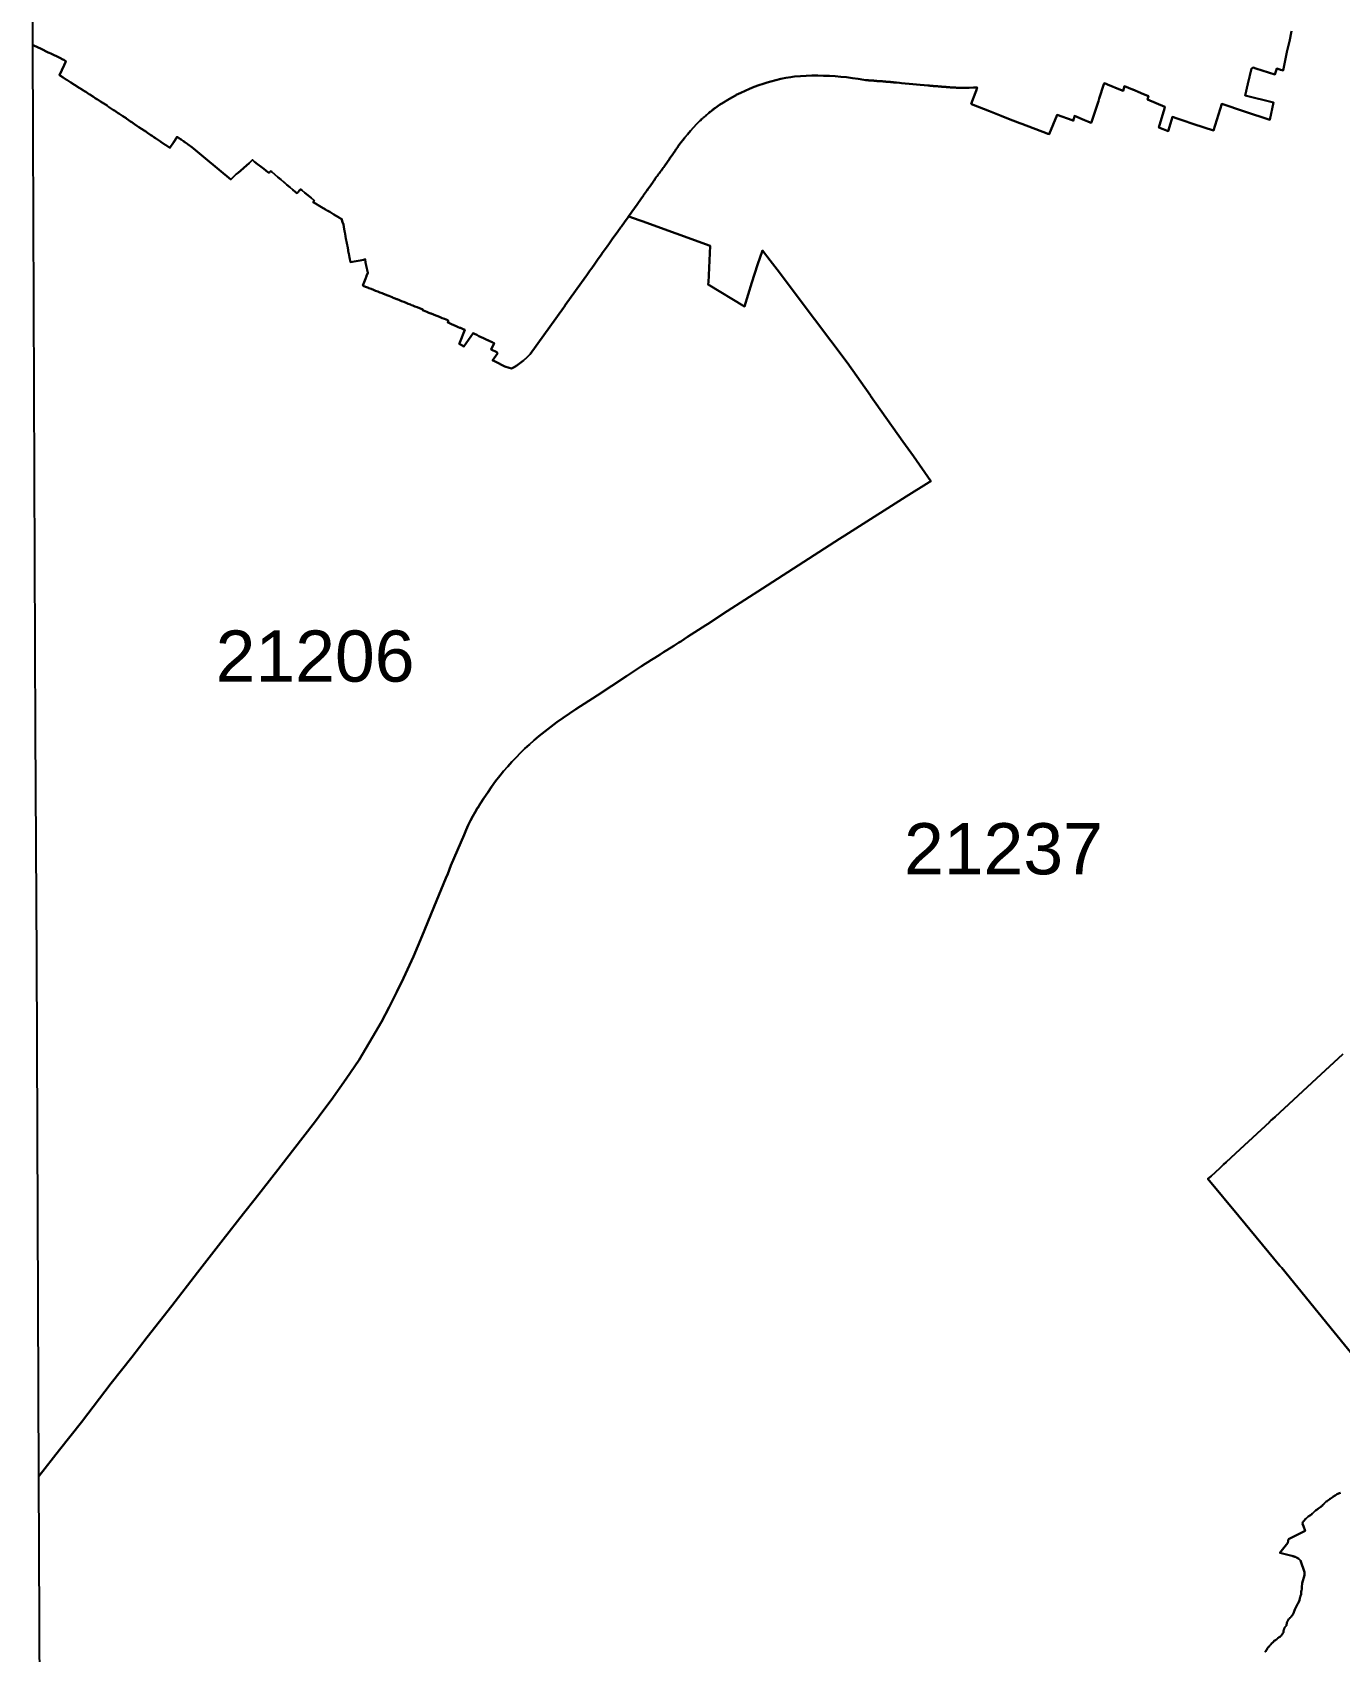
# Model space of a CAD drawing. Header units: inches. Extents: x 1341578 to 1502124, y 557203 to 748561.
# Drawn here: x 1445307 to 1458921, y 601677 to 618543 of the extents above; entities that cross this region are included whole.
import ezdxf
from ezdxf.enums import TextEntityAlignment as Align

# ---------------------------------------------------------------- set-up
doc = ezdxf.new("R2010")
doc.units = ezdxf.units.IN
doc.header["$MEASUREMENT"] = 0
doc.layers.add('Zipcode', color=7, linetype='Continuous')
doc.layers.add('ZipcodeAnno', color=7, linetype='Continuous')
doc.styles.add('Arial', font='arial.ttf')

msp = doc.modelspace()

# ---------------------------------------------------------------- linework, layer by layer
at = {"layer": 'Zipcode'}
for points in [[(1458420, 618556), (1458416, 618539), (1458401, 618464), (1458373, 618335), (1458332, 618145), (1458323, 618148), (1458305, 618154), (1458297, 618156), (1458267, 618166), (1458261, 618146), (1458247, 618103), (1458050, 618167), (1458021, 618177), (1458007, 618168), (1458005, 618167), (1457966, 618007), (1457936, 617886), (1458232, 617813), (1458193, 617633), (1457930, 617719), (1457693, 617798), (1457609, 617520), (1457404, 617588), (1457280, 617630), (1457231, 617646), (1457230, 617646), (1457181, 617663), (1457160, 617593), (1457136, 617514), (1457084, 617535), (1457039, 617553), (1457039, 617553), (1457098, 617751), (1457102, 617766), (1457010, 617804), (1456921, 617842), (1456920, 617842), (1456930, 617877), (1456930, 617878), (1456853, 617911), (1456848, 617913), (1456767, 617948), (1456765, 617949), (1456682, 617984), (1456667, 617934), (1456667, 617933), (1456605, 617959), (1456538, 617986), (1456527, 617991), (1456471, 618014), (1456467, 618002), (1456418, 617853), (1456413, 617839), (1456410, 617828), (1456337, 617609), (1456334, 617600), (1456322, 617605), (1456300, 617615), (1456264, 617630), (1456161, 617675), (1456155, 617652), (1456153, 617645), (1456146, 617623), (1456136, 617627), (1455980, 617683), (1455895, 617481), (1455884, 617486), (1455874, 617489), (1455610, 617591), (1455592, 617598), (1455473, 617644), (1455395, 617674), (1455274, 617722), (1455088, 617795), (1455083, 617797), (1455128, 617915), (1455136, 617935), (1455146, 617969), (1455109, 617967), (1455064, 617965), (1455001, 617964), (1454963, 617964), (1454957, 617964), (1454935, 617966), (1454933, 617966), (1454932, 617966), (1454920, 617967), (1454907, 617968), (1454894, 617968), (1454881, 617969), (1454867, 617970), (1454858, 617971), (1454848, 617972), (1454838, 617972), (1454828, 617973), (1454819, 617974), (1454809, 617975), (1454802, 617976), (1454794, 617976), (1454786, 617977), (1454779, 617977), (1454771, 617978), (1454764, 617978), (1454756, 617979), (1454749, 617979), (1454742, 617980), (1454735, 617981), (1454727, 617981), (1454720, 617982), (1454711, 617982), (1454702, 617983), (1454693, 617984), (1454683, 617985), (1454674, 617986), (1454665, 617987), (1454656, 617987), (1454648, 617988), (1454640, 617989), (1454633, 617990), (1454631, 617990), (1454358, 618015), (1454336, 618017), (1454336, 618017), (1454306, 618020), (1454280, 618022), (1454272, 618023), (1454264, 618024), (1454260, 618024), (1454256, 618024), (1454247, 618025), (1454239, 618026), (1454231, 618026), (1454223, 618027), (1454215, 618028), (1454209, 618028), (1454207, 618028), (1454199, 618029), (1454191, 618030), (1454183, 618031), (1454175, 618031), (1454166, 618032), (1454156, 618033), (1454147, 618033), (1454144, 618033), (1454130, 618034), (1454121, 618035), (1454114, 618035), (1454106, 618036), (1454098, 618037), (1454091, 618037), (1454090, 618037), (1454082, 618038), (1454075, 618039), (1454066, 618040), (1454058, 618040), (1454051, 618041), (1454043, 618041), (1454035, 618042), (1454027, 618042), (1454018, 618043), (1454010, 618044), (1454001, 618044), (1453992, 618045), (1453984, 618045), (1453967, 618048), (1453907, 618058), (1453847, 618067), (1453787, 618075), (1453787, 618075), (1453727, 618081), (1453727, 618081), (1453667, 618086), (1453667, 618086), (1453607, 618089), (1453607, 618089), (1453546, 618091), (1453486, 618092), (1453486, 618092), (1453425, 618092), (1453365, 618090), (1453305, 618086), (1453244, 618082), (1453224, 618080), (1453206, 618077), (1453153, 618068), (1453101, 618058), (1453049, 618045), (1453049, 618045), (1452997, 618032), (1452958, 618020), (1452958, 618020), (1452919, 618008), (1452871, 617992), (1452871, 617992), (1452824, 617974), (1452824, 617974), (1452777, 617955), (1452730, 617935), (1452730, 617935), (1452684, 617913), (1452638, 617891), (1452638, 617890), (1452593, 617866), (1452549, 617841), (1452505, 617814), (1452462, 617787), (1452462, 617787), (1452420, 617758), (1452415, 617754), (1452409, 617749), (1452403, 617744), (1452397, 617740), (1452391, 617735), (1452385, 617730), (1452379, 617725), (1452372, 617720), (1452366, 617716), (1452360, 617711), (1452354, 617705), (1452347, 617700), (1452341, 617694), (1452334, 617688), (1452327, 617682), (1452320, 617676), (1452313, 617670), (1452305, 617663), (1452296, 617655), (1452287, 617647), (1452277, 617638), (1452268, 617630), (1452263, 617625), (1452258, 617620), (1452252, 617614), (1452245, 617607), (1452238, 617600), (1452231, 617594), (1452225, 617587), (1452161, 617518), (1452128, 617479), (1452103, 617448), (1452094, 617438), (1452050, 617381), (1452034, 617358), (1452029, 617351), (1452025, 617345), (1452024, 617344), (1452019, 617337), (1452014, 617330), (1452011, 617325), (1452009, 617322), (1452004, 617315), (1452000, 617309), (1451959, 617249), (1451947, 617231), (1451939, 617220), (1451897, 617160), (1451890, 617150), (1451883, 617140), (1451875, 617131), (1451868, 617121), (1451861, 617111), (1451860, 617109), (1451854, 617101), (1451846, 617090), (1451837, 617078), (1451829, 617067), (1451821, 617055), (1451813, 617044), (1451805, 617033), (1451798, 617023), (1451791, 617014), (1451785, 617004), (1451781, 616999), (1451779, 616995), (1451772, 616985), (1451765, 616975), (1451749, 616953), (1451730, 616928), (1451714, 616906), (1451709, 616897), (1451703, 616889), (1451673, 616847), (1451670, 616843), (1451642, 616804), (1451611, 616759), (1451606, 616751), (1451577, 616711), (1451549, 616672), (1451543, 616663), (1451516, 616626), (1451511, 616618), (1451474, 616567), (1451441, 616521), (1451440, 616519), (1451437, 616515), (1451403, 616468), (1451356, 616402), (1451353, 616398), (1451317, 616347), (1451293, 616314), (1451273, 616285), (1451242, 616242), (1451238, 616236), (1451232, 616227), (1451192, 616172), (1451157, 616123), (1451122, 616074), (1451117, 616066), (1451080, 616014), (1451070, 616000), (1450857, 615702), (1450847, 615688), (1450847, 615688), (1450837, 615674), (1450492, 615190), (1450457, 615158), (1450423, 615125), (1450352, 615073), (1450325, 615057), (1450296, 615041), (1450274, 615048), (1450229, 615062), (1450126, 615114), (1450113, 615120), (1450100, 615126), (1450150, 615198), (1450145, 615212), (1450084, 615240), (1450116, 615304), (1450105, 615310), (1450094, 615315), (1450071, 615326), (1450049, 615337), (1450048, 615337), (1450026, 615348), (1450004, 615358), (1449981, 615369), (1449958, 615380), (1449936, 615391), (1449913, 615402), (1449905, 615406), (1449897, 615410), (1449801, 615271), (1449771, 615289), (1449753, 615300), (1449757, 615311), (1449811, 615444), (1449788, 615454), (1449765, 615464), (1449758, 615467), (1449758, 615467), (1449742, 615474), (1449719, 615484), (1449696, 615494), (1449673, 615503), (1449643, 615516), (1449633, 615520), (1449635, 615525), (1449637, 615531), (1449642, 615540), (1449633, 615544), (1449599, 615558), (1449576, 615567), (1449553, 615576), (1449530, 615586), (1449507, 615595), (1449483, 615605), (1449460, 615614), (1449457, 615615), (1449437, 615623), (1449414, 615633), (1449381, 615646), (1449371, 615650), (1449372, 615652), (1449374, 615656), (1449365, 615659), (1449338, 615670), (1449314, 615679), (1449291, 615688), (1449268, 615698), (1449256, 615702), (1449245, 615707), (1449222, 615716), (1449198, 615726), (1449175, 615735), (1449152, 615744), (1449129, 615753), (1449105, 615763), (1449103, 615764), (1449074, 615775), (1449064, 615779), (1449053, 615784), (1449020, 615797), (1448997, 615806), (1448974, 615815), (1448962, 615820), (1448951, 615825), (1448927, 615834), (1448904, 615843), (1448881, 615852), (1448858, 615862), (1448834, 615871), (1448811, 615880), (1448809, 615881), (1448788, 615889), (1448760, 615900), (1448749, 615905), (1448776, 615975), (1448787, 616005), (1448788, 616007), (1448800, 616038), (1448783, 616116), (1448777, 616147), (1448771, 616179), (1448760, 616177), (1448759, 616175), (1448619, 616149), (1448609, 616198), (1448602, 616240), (1448600, 616247), (1448591, 616297), (1448582, 616346), (1448573, 616395), (1448569, 616415), (1448564, 616444), (1448561, 616459), (1448555, 616493), (1448550, 616517), (1448546, 616542), (1448537, 616566), (1448529, 616589), (1448532, 616594), (1448489, 616621), (1448446, 616646), (1448424, 616660), (1448404, 616672), (1448383, 616685), (1448382, 616684), (1448369, 616692), (1448359, 616698), (1448318, 616723), (1448284, 616744), (1448272, 616751), (1448232, 616775), (1448239, 616786), (1448243, 616793), (1448210, 616820), (1448177, 616846), (1448145, 616872), (1448112, 616898), (1448100, 616908), (1448100, 616908), (1448094, 616902), (1448089, 616896), (1448086, 616892), (1448084, 616890), (1448078, 616884), (1448073, 616878), (1448068, 616872), (1448064, 616868), (1448049, 616874), (1448042, 616881), (1448018, 616902), (1447987, 616929), (1447957, 616956), (1447946, 616966), (1447931, 616979), (1447930, 616980), (1447927, 616982), (1447926, 616983), (1447894, 617010), (1447863, 617036), (1447831, 617062), (1447800, 617089), (1447788, 617098), (1447784, 617093), (1447780, 617089), (1447779, 617088), (1447774, 617083), (1447771, 617079), (1447759, 617088), (1447719, 617120), (1447690, 617143), (1447650, 617170), (1447620, 617196), (1447607, 617208), (1447600, 617215), (1447599, 617214), (1447563, 617182), (1447450, 617081), (1447449, 617080), (1447430, 617065), (1447375, 617009), (1447111, 617229), (1446984, 617333), (1446967, 617347), (1446928, 617375), (1446926, 617377), (1446925, 617378), (1446924, 617379), (1446922, 617380), (1446921, 617381), (1446919, 617382), (1446918, 617383), (1446917, 617384), (1446914, 617386), (1446911, 617388), (1446907, 617390), (1446904, 617393), (1446901, 617395), (1446898, 617397), (1446893, 617400), (1446888, 617404), (1446883, 617408), (1446877, 617411), (1446872, 617415), (1446867, 617419), (1446863, 617422), (1446859, 617424), (1446855, 617427), (1446850, 617430), (1446846, 617433), (1446842, 617436), (1446838, 617439), (1446833, 617442), (1446829, 617445), (1446825, 617448), (1446820, 617451), (1446816, 617454), (1446777, 617396), (1446740, 617339), (1446694, 617370), (1446693, 617371), (1446690, 617373), (1446644, 617404), (1446641, 617406), (1446599, 617434), (1446590, 617440), (1446571, 617453), (1446553, 617465), (1446541, 617473), (1446507, 617496), (1446487, 617509), (1446470, 617521), (1446443, 617539), (1446417, 617557), (1446396, 617571), (1446371, 617587), (1446371, 617588), (1446341, 617608), (1446330, 617615), (1446289, 617643), (1446282, 617648), (1446249, 617670), (1446240, 617676), (1446208, 617698), (1446202, 617702), (1446191, 617709), (1446163, 617728), (1446153, 617734), (1446101, 617769), (1446093, 617775), (1446085, 617780), (1446017, 617823), (1445982, 617846), (1445978, 617848), (1445961, 617859), (1445943, 617871), (1445942, 617872), (1445905, 617895), (1445902, 617897), (1445863, 617922), (1445827, 617945), (1445825, 617947), (1445824, 617947), (1445788, 617970), (1445783, 617973), (1445745, 617998), (1445707, 618022), (1445667, 618048), (1445664, 618050), (1445629, 618072), (1445590, 618097), (1445637, 618201), (1445652, 618232), (1445657, 618244), (1445645, 618251), (1445634, 618256), (1445623, 618262), (1445593, 618276), (1445499, 618322), (1445483, 618329), (1445472, 618334), (1445398, 618370), (1445321, 618407), (1445311, 618412), (1445307, 619324)], [(1445401, 597389), (1445375, 603503), (1445377, 603507), (1445589, 603778), (1445817, 604068), (1446129, 604473), (1446341, 604743), (1446503, 604952), (1446758, 605279), (1447026, 605626), (1447293, 605970), (1447506, 606240), (1447627, 606393), (1447863, 606695), (1448015, 606895), (1448255, 607204), (1448333, 607307), (1448418, 607420), (1448575, 607644), (1448709, 607842), (1448848, 608076), (1448942, 608238), (1449024, 608390), (1449104, 608551), (1449173, 608690), (1449277, 608918), (1449368, 609133), (1449516, 609496), (1449613, 609734), (1449632, 609780), (1449666, 609865), (1449803, 610186), (1449824, 610237), (1449824, 610237), (1449847, 610287), (1449870, 610333), (1449870, 610333), (1449893, 610378), (1449918, 610422), (1449944, 610466), (1449945, 610466), (1449972, 610509), (1450010, 610568), (1450010, 610568), (1450049, 610627), (1450049, 610627), (1450089, 610685), (1450131, 610742), (1450131, 610742), (1450174, 610798), (1450215, 610847), (1450215, 610847), (1450258, 610896), (1450301, 610944), (1450345, 610991), (1450390, 611037), (1450391, 611038), (1450437, 611083), (1450484, 611127), (1450532, 611170), (1450532, 611170), (1450581, 611213), (1450643, 611262), (1450706, 611311), (1450770, 611358), (1450835, 611403), (1450835, 611404), (1450901, 611448), (1450901, 611448), (1450968, 611492), (1451188, 611637), (1451495, 611837), (1451650, 611940), (1451756, 612007), (1451790, 612029), (1451844, 612063), (1451880, 612086), (1451916, 612108), (1451987, 612153), (1452041, 612187), (1452059, 612199), (1452131, 612246), (1452320, 612368), (1452337, 612379), (1452544, 612513), (1452912, 612751), (1453713, 613268), (1453768, 613303), (1453845, 613351), (1454408, 613708), (1454645, 613857), (1454665, 613870), (1454483, 614127), (1454373, 614283), (1454036, 614758), (1454036, 614758), (1454035, 614759), (1453791, 615103), (1453452, 615554), (1453062, 616072), (1452991, 616165), (1452911, 616272), (1452857, 616120), (1452801, 615938), (1452725, 615689), (1452346, 615918), (1452346, 615925), (1452347, 615938), (1452366, 616319), (1451656, 616575), (1451546, 616615), (1451523, 616624), (1451516, 616626), (1451543, 616663), (1451549, 616672), (1451577, 616711), (1451606, 616751), (1451611, 616759), (1451642, 616804), (1451670, 616843), (1451673, 616847), (1451703, 616889), (1451709, 616897), (1451714, 616906), (1451730, 616928), (1451749, 616953), (1451765, 616975), (1451772, 616985), (1451779, 616995), (1451781, 616999), (1451785, 617004), (1451791, 617014), (1451798, 617023), (1451805, 617033), (1451813, 617044), (1451821, 617055), (1451829, 617067), (1451837, 617078), (1451846, 617090), (1451854, 617101), (1451860, 617109), (1451861, 617111), (1451868, 617121), (1451875, 617131), (1451883, 617140), (1451890, 617150), (1451897, 617160), (1451939, 617220), (1451947, 617231), (1451959, 617249), (1452000, 617309), (1452004, 617315), (1452009, 617322), (1452011, 617325), (1452014, 617330), (1452019, 617337), (1452024, 617344), (1452025, 617345), (1452029, 617351), (1452034, 617358), (1452050, 617381), (1452094, 617438), (1452103, 617448), (1452128, 617479), (1452161, 617518), (1452225, 617587), (1452231, 617594), (1452238, 617600), (1452245, 617607), (1452252, 617614), (1452258, 617620), (1452263, 617625), (1452268, 617630), (1452277, 617638), (1452287, 617647), (1452296, 617655), (1452305, 617663), (1452313, 617670), (1452320, 617676), (1452327, 617682), (1452334, 617688), (1452341, 617694), (1452347, 617700), (1452354, 617705), (1452360, 617711), (1452366, 617716), (1452372, 617720), (1452379, 617725), (1452385, 617730), (1452391, 617735), (1452397, 617740), (1452403, 617744), (1452409, 617749), (1452415, 617754), (1452420, 617758), (1452462, 617787), (1452462, 617787), (1452505, 617814), (1452549, 617841), (1452593, 617866), (1452638, 617890), (1452638, 617891), (1452684, 617913), (1452730, 617935), (1452730, 617935), (1452777, 617955), (1452824, 617974), (1452824, 617974), (1452871, 617992), (1452871, 617992), (1452919, 618008), (1452958, 618020), (1452958, 618020), (1452997, 618032), (1453049, 618045), (1453049, 618045), (1453101, 618058), (1453153, 618068), (1453206, 618077), (1453224, 618080), (1453244, 618082), (1453305, 618086), (1453365, 618090), (1453425, 618092), (1453486, 618092), (1453486, 618092), (1453546, 618091), (1453607, 618089), (1453607, 618089), (1453667, 618086), (1453667, 618086), (1453727, 618081), (1453727, 618081), (1453787, 618075), (1453787, 618075), (1453847, 618067), (1453907, 618058), (1453967, 618048), (1453984, 618045), (1453992, 618045), (1454001, 618044), (1454010, 618044), (1454018, 618043), (1454027, 618042), (1454035, 618042), (1454043, 618041), (1454051, 618041), (1454058, 618040), (1454066, 618040), (1454075, 618039), (1454082, 618038), (1454090, 618037), (1454091, 618037), (1454098, 618037), (1454106, 618036), (1454114, 618035), (1454121, 618035), (1454130, 618034), (1454144, 618033), (1454147, 618033), (1454156, 618033), (1454166, 618032), (1454175, 618031), (1454183, 618031), (1454191, 618030), (1454199, 618029), (1454207, 618028), (1454209, 618028), (1454215, 618028), (1454223, 618027), (1454231, 618026), (1454239, 618026), (1454247, 618025), (1454256, 618024), (1454260, 618024), (1454264, 618024), (1454272, 618023), (1454280, 618022), (1454306, 618020), (1454336, 618017), (1454336, 618017), (1454358, 618015), (1454631, 617990), (1454633, 617990), (1454640, 617989), (1454648, 617988), (1454656, 617987), (1454665, 617987), (1454674, 617986), (1454683, 617985), (1454693, 617984), (1454702, 617983), (1454711, 617982), (1454720, 617982), (1454727, 617981), (1454735, 617981), (1454742, 617980), (1454749, 617979), (1454756, 617979), (1454764, 617978), (1454771, 617978), (1454779, 617977), (1454786, 617977), (1454794, 617976), (1454802, 617976), (1454809, 617975), (1454819, 617974), (1454828, 617973), (1454838, 617972), (1454848, 617972), (1454858, 617971), (1454867, 617970), (1454881, 617969), (1454894, 617968), (1454907, 617968), (1454920, 617967), (1454932, 617966), (1454933, 617966), (1454935, 617966), (1454957, 617964), (1454963, 617964), (1455001, 617964), (1455064, 617965), (1455109, 617967), (1455146, 617969), (1455136, 617935), (1455128, 617915), (1455083, 617797), (1455088, 617795), (1455274, 617722), (1455395, 617674), (1455473, 617644), (1455592, 617598), (1455610, 617591), (1455874, 617489), (1455884, 617486), (1455895, 617481), (1455980, 617683), (1456136, 617627), (1456146, 617623), (1456153, 617645), (1456155, 617652), (1456161, 617675), (1456264, 617630), (1456300, 617615), (1456322, 617605), (1456334, 617600), (1456337, 617609), (1456410, 617828), (1456413, 617839), (1456418, 617853), (1456467, 618002), (1456471, 618014), (1456527, 617991), (1456538, 617986), (1456605, 617959), (1456667, 617933), (1456667, 617934), (1456682, 617984), (1456765, 617949), (1456767, 617948), (1456848, 617913), (1456853, 617911), (1456930, 617878), (1456930, 617877), (1456920, 617842), (1456921, 617842), (1457010, 617804), (1457102, 617766), (1457098, 617751), (1457039, 617553), (1457039, 617553), (1457084, 617535), (1457136, 617514), (1457160, 617593), (1457181, 617663), (1457230, 617646), (1457231, 617646), (1457280, 617630), (1457404, 617588), (1457609, 617520), (1457693, 617798), (1457930, 617719), (1458193, 617633), (1458232, 617813), (1457936, 617886), (1457966, 618007), (1458005, 618167), (1458007, 618168), (1458021, 618177), (1458050, 618167), (1458247, 618103), (1458261, 618146), (1458267, 618166), (1458297, 618156), (1458305, 618154), (1458323, 618148), (1458332, 618145), (1458373, 618335), (1458401, 618464), (1458416, 618539), (1458420, 618556)], [(1459112, 604704), (1458864, 605006), (1458318, 605675), (1458300, 605696), (1457871, 606213), (1457549, 606600), (1457582, 606630), (1457672, 606714), (1457713, 606751), (1457739, 606776), (1457884, 606910), (1458190, 607193), (1458191, 607194), (1458209, 607211), (1458221, 607222), (1458250, 607249), (1458679, 607646), (1458953, 607901)], [(1458953, 607901), (1458679, 607646), (1458250, 607249), (1458221, 607222), (1458209, 607211), (1458191, 607194), (1458190, 607193), (1457884, 606910), (1457739, 606776), (1457713, 606751), (1457672, 606714), (1457582, 606630), (1457549, 606600), (1457871, 606213), (1458300, 605696), (1458318, 605675), (1458864, 605006), (1459112, 604704)], [(1458144, 601675), (1458151, 601683), (1458157, 601690), (1458163, 601698), (1458168, 601707), (1458173, 601715), (1458175, 601718), (1458175, 601719), (1458183, 601728), (1458193, 601741), (1458204, 601753), (1458216, 601765), (1458224, 601773), (1458228, 601777), (1458240, 601788), (1458253, 601798), (1458266, 601808), (1458279, 601818), (1458293, 601827), (1458307, 601836), (1458312, 601843), (1458317, 601849), (1458322, 601856), (1458324, 601859), (1458327, 601863), (1458331, 601871), (1458335, 601878), (1458336, 601879), (1458336, 601880), (1458336, 601883), (1458336, 601887), (1458337, 601890), (1458338, 601894), (1458338, 601898), (1458339, 601901), (1458340, 601904), (1458341, 601908), (1458342, 601911), (1458344, 601915), (1458345, 601918), (1458347, 601921), (1458348, 601924), (1458350, 601927), (1458352, 601931), (1458352, 601931), (1458354, 601934), (1458356, 601936), (1458358, 601939), (1458360, 601942), (1458363, 601945), (1458365, 601947), (1458368, 601950), (1458368, 601951), (1458368, 601955), (1458369, 601960), (1458369, 601964), (1458370, 601968), (1458371, 601972), (1458372, 601975), (1458372, 601976), (1458373, 601980), (1458374, 601984), (1458376, 601988), (1458377, 601992), (1458379, 601995), (1458381, 601999), (1458383, 602003), (1458385, 602006), (1458387, 602010), (1458390, 602013), (1458392, 602017), (1458395, 602020), (1458399, 602023), (1458403, 602027), (1458407, 602031), (1458411, 602034), (1458415, 602038), (1458418, 602042), (1458422, 602047), (1458425, 602051), (1458428, 602055), (1458431, 602060), (1458434, 602065), (1458437, 602069), (1458439, 602074), (1458442, 602079), (1458444, 602084), (1458446, 602089), (1458448, 602094), (1458449, 602100), (1458451, 602105), (1458451, 602106), (1458455, 602116), (1458461, 602130), (1458467, 602144), (1458471, 602152), (1458474, 602157), (1458481, 602170), (1458489, 602183), (1458497, 602196), (1458504, 602214), (1458505, 602220), (1458506, 602225), (1458507, 602231), (1458508, 602237), (1458509, 602242), (1458511, 602248), (1458513, 602253), (1458515, 602259), (1458517, 602264), (1458519, 602270), (1458520, 602277), (1458521, 602290), (1458522, 602302), (1458524, 602314), (1458526, 602326), (1458528, 602347), (1458531, 602391), (1458555, 602473), (1458554, 602505), (1458514, 602627), (1458508, 602632), (1458503, 602636), (1458499, 602639), (1458495, 602643), (1458490, 602646), (1458485, 602650), (1458480, 602653), (1458475, 602656), (1458472, 602658), (1458470, 602658), (1458465, 602661), (1458460, 602663), (1458454, 602666), (1458449, 602668), (1458443, 602669), (1458438, 602671), (1458432, 602673), (1458427, 602674), (1458424, 602674), (1458298, 602705), (1458383, 602810), (1458384, 602831), (1458384, 602831), (1458385, 602831), (1458389, 602847), (1458401, 602857), (1458564, 602937), (1458544, 602985), (1458534, 603008), (1458537, 603010), (1458537, 603011), (1458534, 603017), (1458538, 603025), (1458544, 603033), (1458550, 603041), (1458557, 603048), (1458564, 603056), (1458572, 603063), (1458579, 603071), (1458587, 603076), (1458595, 603083), (1458602, 603089), (1458610, 603096), (1458619, 603100), (1458627, 603107), (1458629, 603109), (1458635, 603114), (1458641, 603119), (1458648, 603126), (1458649, 603127), (1458655, 603133), (1458663, 603140), (1458669, 603147), (1458677, 603152), (1458684, 603155), (1458684, 603156), (1458686, 603157), (1458690, 603161), (1458697, 603166), (1458697, 603166), (1458705, 603172), (1458714, 603179), (1458723, 603185), (1458731, 603190), (1458739, 603197), (1458746, 603205), (1458750, 603208), (1458754, 603211), (1458760, 603218), (1458761, 603219), (1458768, 603226), (1458775, 603233), (1458782, 603240), (1458791, 603245), (1458799, 603251), (1458808, 603257), (1458816, 603264), (1458824, 603270), (1458833, 603275), (1458842, 603281), (1458849, 603288), (1458858, 603293), (1458867, 603299), (1458875, 603305), (1458884, 603311), (1458893, 603316), (1458902, 603320), (1458911, 603325), (1458920, 603329), (1458920, 603329), (1458930, 603332)], [(1458930, 603332), (1458920, 603329), (1458920, 603329), (1458911, 603325), (1458902, 603320), (1458893, 603316), (1458884, 603311), (1458875, 603305), (1458867, 603299), (1458858, 603293), (1458849, 603288), (1458842, 603281), (1458833, 603275), (1458824, 603270), (1458816, 603264), (1458808, 603257), (1458799, 603251), (1458791, 603245), (1458782, 603240), (1458775, 603233), (1458768, 603226), (1458761, 603219), (1458760, 603218), (1458754, 603211), (1458750, 603208), (1458746, 603205), (1458739, 603197), (1458731, 603190), (1458723, 603185), (1458714, 603179), (1458705, 603172), (1458697, 603166), (1458697, 603166), (1458690, 603161), (1458686, 603157), (1458684, 603156), (1458684, 603155), (1458677, 603152), (1458669, 603147), (1458663, 603140), (1458655, 603133), (1458649, 603127), (1458648, 603126), (1458641, 603119), (1458635, 603114), (1458629, 603109), (1458627, 603107), (1458619, 603100), (1458610, 603096), (1458602, 603089), (1458595, 603083), (1458587, 603076), (1458579, 603071), (1458572, 603063), (1458564, 603056), (1458557, 603048), (1458550, 603041), (1458544, 603033), (1458538, 603025), (1458534, 603017), (1458537, 603011), (1458537, 603010), (1458534, 603008), (1458544, 602985), (1458564, 602937), (1458401, 602857), (1458389, 602847), (1458385, 602831), (1458384, 602831), (1458384, 602831), (1458383, 602810), (1458298, 602705), (1458424, 602674), (1458427, 602674), (1458432, 602673), (1458438, 602671), (1458443, 602669), (1458449, 602668), (1458454, 602666), (1458460, 602663), (1458465, 602661), (1458470, 602658), (1458472, 602658), (1458475, 602656), (1458480, 602653), (1458485, 602650), (1458490, 602646), (1458495, 602643), (1458499, 602639), (1458503, 602636), (1458508, 602632), (1458514, 602627), (1458554, 602505), (1458555, 602473), (1458531, 602391), (1458528, 602347), (1458526, 602326), (1458524, 602314), (1458522, 602302), (1458521, 602290), (1458520, 602277), (1458519, 602270), (1458517, 602264), (1458515, 602259), (1458513, 602253), (1458511, 602248), (1458509, 602242), (1458508, 602237), (1458507, 602231), (1458506, 602225), (1458505, 602220), (1458504, 602214), (1458497, 602196), (1458489, 602183), (1458481, 602170), (1458474, 602157), (1458471, 602152), (1458467, 602144), (1458461, 602130), (1458455, 602116), (1458451, 602106), (1458451, 602105), (1458449, 602100), (1458448, 602094), (1458446, 602089), (1458444, 602084), (1458442, 602079), (1458439, 602074), (1458437, 602069), (1458434, 602065), (1458431, 602060), (1458428, 602055), (1458425, 602051), (1458422, 602047), (1458418, 602042), (1458415, 602038), (1458411, 602034), (1458407, 602031), (1458403, 602027), (1458399, 602023), (1458395, 602020), (1458392, 602017), (1458390, 602013), (1458387, 602010), (1458385, 602006), (1458383, 602003), (1458381, 601999), (1458379, 601995), (1458377, 601992), (1458376, 601988), (1458374, 601984), (1458373, 601980), (1458372, 601976), (1458372, 601975), (1458371, 601972), (1458370, 601968), (1458369, 601964), (1458369, 601960), (1458368, 601955), (1458368, 601951), (1458368, 601950), (1458365, 601947), (1458363, 601945), (1458360, 601942), (1458358, 601939), (1458356, 601936), (1458354, 601934), (1458352, 601931), (1458352, 601931), (1458350, 601927), (1458348, 601924), (1458347, 601921), (1458345, 601918), (1458344, 601915), (1458342, 601911), (1458341, 601908), (1458340, 601904), (1458339, 601901), (1458338, 601898), (1458338, 601894), (1458337, 601890), (1458336, 601887), (1458336, 601883), (1458336, 601880), (1458336, 601879), (1458335, 601878), (1458331, 601871), (1458327, 601863), (1458324, 601859), (1458322, 601856), (1458317, 601849), (1458312, 601843), (1458307, 601836), (1458293, 601827), (1458279, 601818), (1458266, 601808), (1458253, 601798), (1458240, 601788), (1458228, 601777), (1458224, 601773), (1458216, 601765), (1458204, 601753), (1458193, 601741), (1458183, 601728), (1458175, 601719), (1458175, 601718), (1458173, 601715), (1458168, 601707), (1458163, 601698), (1458157, 601690), (1458151, 601683), (1458144, 601675)]]:
    msp.add_lwpolyline(points, dxfattribs=at)
msp.add_lwpolyline([(1451516, 616626), (1451523, 616624), (1451546, 616615), (1451656, 616575), (1452366, 616319), (1452347, 615938), (1452346, 615925), (1452346, 615918), (1452725, 615689), (1452801, 615938), (1452857, 616120), (1452911, 616272), (1452991, 616165), (1453062, 616072), (1453452, 615554), (1453791, 615103), (1454035, 614759), (1454036, 614758), (1454036, 614758), (1454373, 614283), (1454483, 614127), (1454665, 613870), (1454645, 613857), (1454408, 613708), (1453845, 613351), (1453768, 613303), (1453713, 613268), (1452912, 612751), (1452544, 612513), (1452337, 612379), (1452320, 612368), (1452131, 612246), (1452059, 612199), (1452041, 612187), (1451987, 612153), (1451916, 612108), (1451880, 612086), (1451844, 612063), (1451790, 612029), (1451756, 612007), (1451650, 611940), (1451495, 611837), (1451188, 611637), (1450968, 611492), (1450901, 611448), (1450901, 611448), (1450835, 611404), (1450835, 611403), (1450770, 611358), (1450706, 611311), (1450643, 611262), (1450581, 611213), (1450532, 611170), (1450532, 611170), (1450484, 611127), (1450437, 611083), (1450391, 611038), (1450390, 611037), (1450345, 610991), (1450301, 610944), (1450258, 610896), (1450215, 610847), (1450215, 610847), (1450174, 610798), (1450131, 610742), (1450131, 610742), (1450089, 610685), (1450049, 610627), (1450049, 610627), (1450010, 610568), (1450010, 610568), (1449972, 610509), (1449945, 610466), (1449944, 610466), (1449918, 610422), (1449893, 610378), (1449870, 610333), (1449870, 610333), (1449847, 610287), (1449824, 610237), (1449824, 610237), (1449803, 610186), (1449666, 609865), (1449632, 609780), (1449613, 609734), (1449516, 609496), (1449368, 609133), (1449277, 608918), (1449173, 608690), (1449104, 608551), (1449024, 608390), (1448942, 608238), (1448848, 608076), (1448709, 607842), (1448575, 607644), (1448418, 607420), (1448333, 607307), (1448255, 607204), (1448015, 606895), (1447863, 606695), (1447627, 606393), (1447506, 606240), (1447293, 605970), (1447026, 605626), (1446758, 605279), (1446503, 604952), (1446341, 604743), (1446129, 604473), (1445817, 604068), (1445589, 603778), (1445377, 603507), (1445375, 603503), (1445352, 608895), (1445341, 611263), (1445315, 617485), (1445311, 618412), (1445321, 618407), (1445398, 618370), (1445472, 618334), (1445483, 618329), (1445499, 618322), (1445593, 618276), (1445623, 618262), (1445634, 618256), (1445645, 618251), (1445657, 618244), (1445652, 618232), (1445637, 618201), (1445590, 618097), (1445629, 618072), (1445664, 618050), (1445667, 618048), (1445707, 618022), (1445745, 617998), (1445783, 617973), (1445788, 617970), (1445824, 617947), (1445825, 617947), (1445827, 617945), (1445863, 617922), (1445902, 617897), (1445905, 617895), (1445942, 617872), (1445943, 617871), (1445961, 617859), (1445978, 617848), (1445982, 617846), (1446017, 617823), (1446085, 617780), (1446093, 617775), (1446101, 617769), (1446153, 617734), (1446163, 617728), (1446191, 617709), (1446202, 617702), (1446208, 617698), (1446240, 617676), (1446249, 617670), (1446282, 617648), (1446289, 617643), (1446330, 617615), (1446341, 617608), (1446371, 617588), (1446371, 617587), (1446396, 617571), (1446417, 617557), (1446443, 617539), (1446470, 617521), (1446487, 617509), (1446507, 617496), (1446541, 617473), (1446553, 617465), (1446571, 617453), (1446590, 617440), (1446599, 617434), (1446641, 617406), (1446644, 617404), (1446690, 617373), (1446693, 617371), (1446694, 617370), (1446740, 617339), (1446777, 617396), (1446816, 617454), (1446820, 617451), (1446825, 617448), (1446829, 617445), (1446833, 617442), (1446838, 617439), (1446842, 617436), (1446846, 617433), (1446850, 617430), (1446855, 617427), (1446859, 617424), (1446863, 617422), (1446867, 617419), (1446872, 617415), (1446877, 617411), (1446883, 617408), (1446888, 617404), (1446893, 617400), (1446898, 617397), (1446901, 617395), (1446904, 617393), (1446907, 617390), (1446911, 617388), (1446914, 617386), (1446917, 617384), (1446918, 617383), (1446919, 617382), (1446921, 617381), (1446922, 617380), (1446924, 617379), (1446925, 617378), (1446926, 617377), (1446928, 617375), (1446967, 617347), (1446984, 617333), (1447111, 617229), (1447375, 617009), (1447430, 617065), (1447449, 617080), (1447450, 617081), (1447563, 617182), (1447599, 617214), (1447600, 617215), (1447607, 617208), (1447620, 617196), (1447650, 617170), (1447690, 617143), (1447719, 617120), (1447759, 617088), (1447771, 617079), (1447774, 617083), (1447779, 617088), (1447780, 617089), (1447784, 617093), (1447788, 617098), (1447800, 617089), (1447831, 617062), (1447863, 617036), (1447894, 617010), (1447926, 616983), (1447927, 616982), (1447930, 616980), (1447931, 616979), (1447946, 616966), (1447957, 616956), (1447987, 616929), (1448018, 616902), (1448042, 616881), (1448049, 616874), (1448064, 616868), (1448068, 616872), (1448073, 616878), (1448078, 616884), (1448084, 616890), (1448086, 616892), (1448089, 616896), (1448094, 616902), (1448100, 616908), (1448100, 616908), (1448112, 616898), (1448145, 616872), (1448177, 616846), (1448210, 616820), (1448243, 616793), (1448239, 616786), (1448232, 616775), (1448272, 616751), (1448284, 616744), (1448318, 616723), (1448359, 616698), (1448369, 616692), (1448382, 616684), (1448383, 616685), (1448404, 616672), (1448424, 616660), (1448446, 616646), (1448489, 616621), (1448532, 616594), (1448529, 616589), (1448537, 616566), (1448546, 616542), (1448550, 616517), (1448555, 616493), (1448561, 616459), (1448564, 616444), (1448569, 616415), (1448573, 616395), (1448582, 616346), (1448591, 616297), (1448600, 616247), (1448602, 616240), (1448609, 616198), (1448619, 616149), (1448759, 616175), (1448760, 616177), (1448771, 616179), (1448777, 616147), (1448783, 616116), (1448800, 616038), (1448788, 616007), (1448787, 616005), (1448776, 615975), (1448749, 615905), (1448760, 615900), (1448788, 615889), (1448809, 615881), (1448811, 615880), (1448834, 615871), (1448858, 615862), (1448881, 615852), (1448904, 615843), (1448927, 615834), (1448951, 615825), (1448962, 615820), (1448974, 615815), (1448997, 615806), (1449020, 615797), (1449053, 615784), (1449064, 615779), (1449074, 615775), (1449103, 615764), (1449105, 615763), (1449129, 615753), (1449152, 615744), (1449175, 615735), (1449198, 615726), (1449222, 615716), (1449245, 615707), (1449256, 615702), (1449268, 615698), (1449291, 615688), (1449314, 615679), (1449338, 615670), (1449365, 615659), (1449374, 615656), (1449372, 615652), (1449371, 615650), (1449381, 615646), (1449414, 615633), (1449437, 615623), (1449457, 615615), (1449460, 615614), (1449483, 615605), (1449507, 615595), (1449530, 615586), (1449553, 615576), (1449576, 615567), (1449599, 615558), (1449633, 615544), (1449642, 615540), (1449637, 615531), (1449635, 615525), (1449633, 615520), (1449643, 615516), (1449673, 615503), (1449696, 615494), (1449719, 615484), (1449742, 615474), (1449758, 615467), (1449758, 615467), (1449765, 615464), (1449788, 615454), (1449811, 615444), (1449757, 615311), (1449753, 615300), (1449771, 615289), (1449801, 615271), (1449897, 615410), (1449905, 615406), (1449913, 615402), (1449936, 615391), (1449958, 615380), (1449981, 615369), (1450004, 615358), (1450026, 615348), (1450048, 615337), (1450049, 615337), (1450071, 615326), (1450094, 615315), (1450105, 615310), (1450116, 615304), (1450084, 615240), (1450145, 615212), (1450150, 615198), (1450100, 615126), (1450113, 615120), (1450126, 615114), (1450229, 615062), (1450274, 615048), (1450296, 615041), (1450325, 615057), (1450352, 615073), (1450423, 615125), (1450457, 615158), (1450492, 615190), (1450837, 615674), (1450847, 615688), (1450847, 615688), (1450857, 615702), (1451070, 616000), (1451080, 616014), (1451117, 616066), (1451122, 616074), (1451157, 616123), (1451192, 616172), (1451232, 616227), (1451238, 616236), (1451242, 616242), (1451273, 616285), (1451293, 616314), (1451317, 616347), (1451353, 616398), (1451356, 616402), (1451403, 616468), (1451437, 616515), (1451440, 616519), (1451441, 616521), (1451474, 616567), (1451511, 616618)], close=True, dxfattribs=at)

# ---------------------------------------------------------------- texts
at = {"layer": 'ZipcodeAnno', "color": 18, "style": 'Arial'}
for s, p in [('21206', (1448251, 611620)), ('21237', (1455420, 609613))]:
    msp.add_text(s, height=533.3, dxfattribs=at).set_placement(p, align=Align.BOTTOM_CENTER)

doc.saveas('drawing.dxf')
